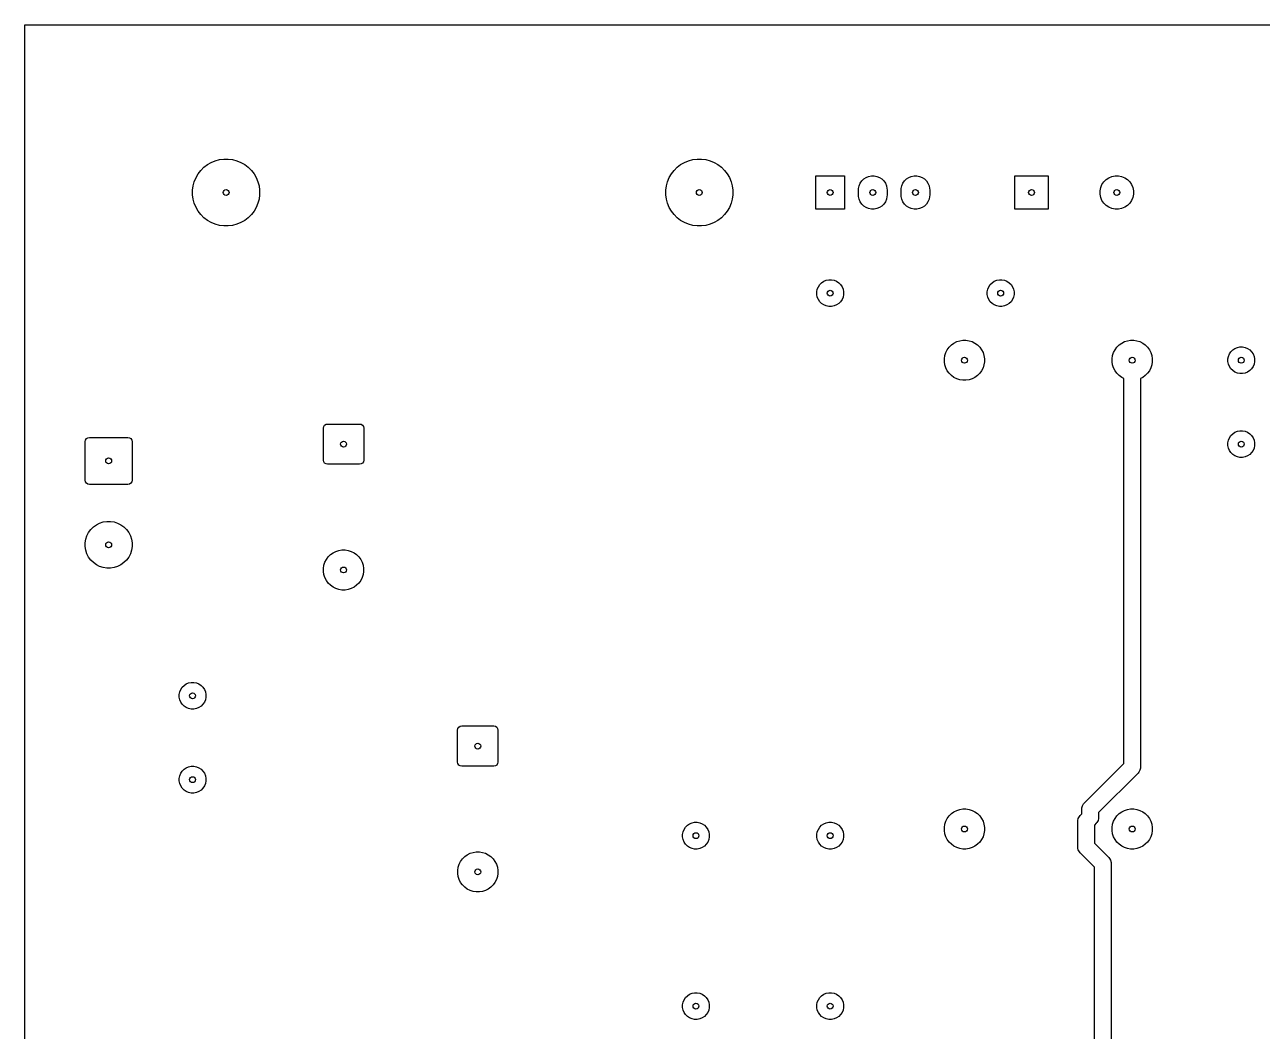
# Model space of a CAD drawing. Header units: millimetres. Extents: x 20 to 168, y -138 to -20.
# Drawn here: x 20 to 93.8, y -80 to -20 of the extents above; entities that cross this region are included whole.
import ezdxf

# ---------------------------------------------------------------- set-up
doc = ezdxf.new("R2010")
doc.units = ezdxf.units.MM
doc.layers.add('Edge.Cuts', color=40, linetype='CONTINUOUS', true_color=0xfabd2f)
doc.layers.add('F.Cu', color=52, linetype='CONTINUOUS', true_color=0xb8bb26)

msp = doc.modelspace()

# ---------------------------------------------------------------- linework, layer by layer
at = {"layer": 'Edge.Cuts', "linetype": 'CONTINUOUS'}
for p, q in [((20, -20), (168, -20)), ((20, -138), (20, -20))]:
    msp.add_line(p, q, dxfattribs=at)
at = {"layer": 'Edge.Cuts'}
for centre in [(32, -30), (60.2, -30), (68, -30), (70.54, -30), (73.08, -30), (80, -30), (85.08, -30), (68, -36), (78.16, -36), (76, -40), (86, -40), (92.5, -40), (39, -45), (92.5, -45), (25, -46), (25, -51), (39, -52.5), (30, -60), (47, -63), (30, -65), (76, -67.94), (86, -67.94), (60, -68.34), (68, -68.34), (47, -70.5), (60, -78.5), (68, -78.5)]:
    msp.add_circle(centre, 0.175, dxfattribs=at)
at = {"layer": 'F.Cu', "linetype": 'CONTINUOUS'}
for p, q in [((31.609819, -28.038429), (31.869194, -28.004282)), ((31.869194, -28.004282), (32.130806, -28.004282)), ((32.130806, -28.004282), (32.390181, -28.038429)), ((59.809819, -28.038429), (60.069194, -28.004282)), ((60.069194, -28.004282), (60.330806, -28.004282)), ((60.330806, -28.004282), (60.590181, -28.038429)), ((30.337061, -28.88886), (30.49632, -28.681308)), ((30.49632, -28.681308), (30.681308, -28.49632)), ((30.681308, -28.49632), (30.88886, -28.337061)), ((30.88886, -28.337061), (31.115423, -28.206255)), ((31.115423, -28.206255), (31.357121, -28.10614)), ((31.357121, -28.10614), (31.609819, -28.038429)), ((32.390181, -28.038429), (32.642879, -28.10614)), ((32.642879, -28.10614), (32.884577, -28.206255)), ((32.884577, -28.206255), (33.11114, -28.337061)), ((33.11114, -28.337061), (33.318692, -28.49632)), ((33.318692, -28.49632), (33.50368, -28.681308)), ((33.50368, -28.681308), (33.662939, -28.88886)), ((58.537061, -28.88886), (58.69632, -28.681308)), ((58.69632, -28.681308), (58.881308, -28.49632)), ((58.881308, -28.49632), (59.08886, -28.337061)), ((59.08886, -28.337061), (59.315423, -28.206255)), ((59.315423, -28.206255), (59.557121, -28.10614)), ((59.557121, -28.10614), (59.809819, -28.038429)), ((60.590181, -28.038429), (60.842879, -28.10614)), ((60.842879, -28.10614), (61.084577, -28.206255)), ((61.084577, -28.206255), (61.31114, -28.337061)), ((61.31114, -28.337061), (61.518692, -28.49632)), ((61.518692, -28.49632), (61.70368, -28.681308)), ((61.70368, -28.681308), (61.862939, -28.88886)), ((30.038429, -29.609819), (30.10614, -29.357121)), ((30.10614, -29.357121), (30.206255, -29.115423)), ((30.206255, -29.115423), (30.337061, -28.88886)), ((33.662939, -28.88886), (33.793745, -29.115423)), ((33.793745, -29.115423), (33.89386, -29.357121)), ((33.89386, -29.357121), (33.961571, -29.609819)), ((58.238429, -29.609819), (58.30614, -29.357121)), ((58.30614, -29.357121), (58.406255, -29.115423)), ((58.406255, -29.115423), (58.537061, -28.88886)), ((61.862939, -28.88886), (61.993745, -29.115423)), ((61.993745, -29.115423), (62.09386, -29.357121)), ((62.09386, -29.357121), (62.161571, -29.609819)), ((67.15, -31), (67.15, -29)), ((67.15, -29), (68.85, -29)), ((68.85, -29), (68.85, -31)), ((69.726601, -29.603258), (69.790367, -29.449313)), ((69.790367, -29.449313), (69.882941, -29.310766)), ((69.882941, -29.310766), (70.000766, -29.192941)), ((70.000766, -29.192941), (70.139313, -29.100367)), ((70.139313, -29.100367), (70.293258, -29.036601)), ((70.293258, -29.036601), (70.456685, -29.004093)), ((70.456685, -29.004093), (70.623315, -29.004093)), ((70.623315, -29.004093), (70.786742, -29.036601)), ((70.786742, -29.036601), (70.940687, -29.100367)), ((70.940687, -29.100367), (71.079234, -29.192941)), ((71.079234, -29.192941), (71.197059, -29.310766)), ((71.197059, -29.310766), (71.289633, -29.449313)), ((71.289633, -29.449313), (71.353399, -29.603258)), ((72.266601, -29.603258), (72.330367, -29.449313)), ((72.330367, -29.449313), (72.422941, -29.310766)), ((72.422941, -29.310766), (72.540766, -29.192941)), ((72.540766, -29.192941), (72.679313, -29.100367)), ((72.679313, -29.100367), (72.833258, -29.036601)), ((72.833258, -29.036601), (72.996685, -29.004093)), ((72.996685, -29.004093), (73.163315, -29.004093)), ((73.163315, -29.004093), (73.326742, -29.036601)), ((73.326742, -29.036601), (73.480687, -29.100367)), ((73.480687, -29.100367), (73.619234, -29.192941)), ((73.619234, -29.192941), (73.737059, -29.310766)), ((73.737059, -29.310766), (73.829633, -29.449313)), ((73.829633, -29.449313), (73.893399, -29.603258)), ((79, -31), (79, -29)), ((79, -29), (81, -29)), ((81, -29), (81, -31)), ((84.198079, -29.528603), (84.30699, -29.365607)), ((84.30699, -29.365607), (84.445607, -29.22699)), ((84.445607, -29.22699), (84.608603, -29.118079)), ((84.608603, -29.118079), (84.789715, -29.04306)), ((84.789715, -29.04306), (84.981983, -29.004815)), ((84.981983, -29.004815), (85.178017, -29.004815)), ((85.178017, -29.004815), (85.370285, -29.04306)), ((85.370285, -29.04306), (85.551397, -29.118079)), ((85.551397, -29.118079), (85.714393, -29.22699)), ((85.714393, -29.22699), (85.85301, -29.365607)), ((85.85301, -29.365607), (85.961921, -29.528603)), ((30.004282, -29.869194), (30.038429, -29.609819)), ((30.004282, -30.130806), (30.004282, -29.869194)), ((30.038429, -30.390181), (30.004282, -30.130806)), ((33.961571, -29.609819), (33.995718, -29.869194)), ((33.995718, -30.130806), (33.961571, -30.390181)), ((33.995718, -29.869194), (33.995718, -30.130806)), ((58.204282, -29.869194), (58.238429, -29.609819)), ((58.204282, -30.130806), (58.204282, -29.869194)), ((58.238429, -30.390181), (58.204282, -30.130806)), ((62.161571, -29.609819), (62.195718, -29.869194)), ((62.195718, -30.130806), (62.161571, -30.390181)), ((62.195718, -29.869194), (62.195718, -30.130806)), ((69.69, -29.85), (69.694093, -29.766685)), ((69.69, -30.15), (69.69, -29.85)), ((69.694093, -30.233315), (69.69, -30.15)), ((69.694093, -29.766685), (69.726601, -29.603258)), ((69.726601, -30.396742), (69.694093, -30.233315)), ((71.353399, -29.603258), (71.385907, -29.766685)), ((71.385907, -30.233315), (71.353399, -30.396742)), ((71.385907, -29.766685), (71.39, -29.85)), ((71.39, -30.15), (71.385907, -30.233315)), ((71.39, -29.85), (71.39, -30.15)), ((72.23, -29.85), (72.234093, -29.766685)), ((72.23, -30.15), (72.23, -29.85)), ((72.234093, -30.233315), (72.23, -30.15)), ((72.234093, -29.766685), (72.266601, -29.603258)), ((72.266601, -30.396742), (72.234093, -30.233315)), ((73.893399, -29.603258), (73.925907, -29.766685)), ((73.925907, -30.233315), (73.893399, -30.396742)), ((73.925907, -29.766685), (73.93, -29.85)), ((73.93, -30.15), (73.925907, -30.233315)), ((73.93, -29.85), (73.93, -30.15)), ((84.084815, -29.901983), (84.12306, -29.709715)), ((84.084815, -30.098017), (84.084815, -29.901983)), ((84.12306, -30.290285), (84.084815, -30.098017)), ((84.12306, -29.709715), (84.198079, -29.528603)), ((85.961921, -29.528603), (86.03694, -29.709715)), ((86.03694, -29.709715), (86.075185, -29.901983)), ((86.075185, -30.098017), (86.03694, -30.290285)), ((86.075185, -29.901983), (86.075185, -30.098017)), ((30.10614, -30.642879), (30.038429, -30.390181)), ((30.206255, -30.884577), (30.10614, -30.642879)), ((30.337061, -31.11114), (30.206255, -30.884577)), ((33.793745, -30.884577), (33.662939, -31.11114)), ((33.89386, -30.642879), (33.793745, -30.884577)), ((33.961571, -30.390181), (33.89386, -30.642879)), ((58.30614, -30.642879), (58.238429, -30.390181)), ((58.406255, -30.884577), (58.30614, -30.642879)), ((58.537061, -31.11114), (58.406255, -30.884577)), ((61.993745, -30.884577), (61.862939, -31.11114)), ((62.09386, -30.642879), (61.993745, -30.884577)), ((62.161571, -30.390181), (62.09386, -30.642879)), ((69.790367, -30.550687), (69.726601, -30.396742)), ((69.882941, -30.689234), (69.790367, -30.550687)), ((70.000766, -30.807059), (69.882941, -30.689234)), ((70.139313, -30.899633), (70.000766, -30.807059)), ((70.293258, -30.963399), (70.139313, -30.899633)), ((70.456685, -30.995907), (70.293258, -30.963399)), ((70.786742, -30.963399), (70.623315, -30.995907)), ((70.940687, -30.899633), (70.786742, -30.963399)), ((71.079234, -30.807059), (70.940687, -30.899633)), ((71.197059, -30.689234), (71.079234, -30.807059)), ((71.289633, -30.550687), (71.197059, -30.689234)), ((71.353399, -30.396742), (71.289633, -30.550687)), ((72.330367, -30.550687), (72.266601, -30.396742)), ((72.422941, -30.689234), (72.330367, -30.550687)), ((72.540766, -30.807059), (72.422941, -30.689234)), ((72.679313, -30.899633), (72.540766, -30.807059)), ((72.833258, -30.963399), (72.679313, -30.899633)), ((72.996685, -30.995907), (72.833258, -30.963399)), ((73.326742, -30.963399), (73.163315, -30.995907)), ((73.480687, -30.899633), (73.326742, -30.963399)), ((73.619234, -30.807059), (73.480687, -30.899633)), ((73.737059, -30.689234), (73.619234, -30.807059)), ((73.829633, -30.550687), (73.737059, -30.689234)), ((73.893399, -30.396742), (73.829633, -30.550687)), ((84.198079, -30.471397), (84.12306, -30.290285)), ((84.30699, -30.634393), (84.198079, -30.471397)), ((84.445607, -30.77301), (84.30699, -30.634393)), ((84.608603, -30.881921), (84.445607, -30.77301)), ((84.789715, -30.95694), (84.608603, -30.881921)), ((84.981983, -30.995185), (84.789715, -30.95694)), ((85.370285, -30.95694), (85.178017, -30.995185)), ((85.551397, -30.881921), (85.370285, -30.95694)), ((85.714393, -30.77301), (85.551397, -30.881921)), ((85.85301, -30.634393), (85.714393, -30.77301)), ((85.961921, -30.471397), (85.85301, -30.634393)), ((86.03694, -30.290285), (85.961921, -30.471397)), ((30.49632, -31.318692), (30.337061, -31.11114)), ((30.681308, -31.50368), (30.49632, -31.318692)), ((30.88886, -31.662939), (30.681308, -31.50368)), ((31.115423, -31.793745), (30.88886, -31.662939)), ((33.11114, -31.662939), (32.884577, -31.793745)), ((33.318692, -31.50368), (33.11114, -31.662939)), ((33.50368, -31.318692), (33.318692, -31.50368)), ((33.662939, -31.11114), (33.50368, -31.318692)), ((58.69632, -31.318692), (58.537061, -31.11114)), ((58.881308, -31.50368), (58.69632, -31.318692)), ((59.08886, -31.662939), (58.881308, -31.50368)), ((59.315423, -31.793745), (59.08886, -31.662939)), ((61.31114, -31.662939), (61.084577, -31.793745)), ((61.518692, -31.50368), (61.31114, -31.662939)), ((61.70368, -31.318692), (61.518692, -31.50368)), ((61.862939, -31.11114), (61.70368, -31.318692)), ((68.85, -31), (67.15, -31)), ((70.623315, -30.995907), (70.456685, -30.995907)), ((73.163315, -30.995907), (72.996685, -30.995907)), ((81, -31), (79, -31)), ((85.178017, -30.995185), (84.981983, -30.995185)), ((31.357121, -31.89386), (31.115423, -31.793745)), ((31.609819, -31.961571), (31.357121, -31.89386)), ((31.869194, -31.995718), (31.609819, -31.961571)), ((32.130806, -31.995718), (31.869194, -31.995718)), ((32.390181, -31.961571), (32.130806, -31.995718)), ((32.642879, -31.89386), (32.390181, -31.961571)), ((32.884577, -31.793745), (32.642879, -31.89386)), ((59.557121, -31.89386), (59.315423, -31.793745)), ((59.809819, -31.961571), (59.557121, -31.89386)), ((60.069194, -31.995718), (59.809819, -31.961571)), ((60.330806, -31.995718), (60.069194, -31.995718)), ((60.590181, -31.961571), (60.330806, -31.995718)), ((60.842879, -31.89386), (60.590181, -31.961571)), ((61.084577, -31.793745), (60.842879, -31.89386)), ((67.381592, -35.492485), (67.492485, -35.381592)), ((67.492485, -35.381592), (67.622883, -35.294463)), ((67.622883, -35.294463), (67.767772, -35.234448)), ((67.767772, -35.234448), (67.921586, -35.203852)), ((67.921586, -35.203852), (68.078414, -35.203852)), ((68.078414, -35.203852), (68.232228, -35.234448)), ((68.232228, -35.234448), (68.377117, -35.294463)), ((68.377117, -35.294463), (68.507515, -35.381592)), ((68.507515, -35.381592), (68.618408, -35.492485)), ((77.541592, -35.492485), (77.652485, -35.381592)), ((77.652485, -35.381592), (77.782883, -35.294463)), ((77.782883, -35.294463), (77.927772, -35.234448)), ((77.927772, -35.234448), (78.081586, -35.203852)), ((78.081586, -35.203852), (78.238414, -35.203852)), ((78.238414, -35.203852), (78.392228, -35.234448)), ((78.392228, -35.234448), (78.537117, -35.294463)), ((78.537117, -35.294463), (78.667515, -35.381592)), ((78.667515, -35.381592), (78.778408, -35.492485)), ((67.203852, -35.921586), (67.234448, -35.767772)), ((67.203852, -36.078414), (67.203852, -35.921586)), ((67.234448, -36.232228), (67.203852, -36.078414)), ((67.234448, -35.767772), (67.294463, -35.622883)), ((67.294463, -35.622883), (67.381592, -35.492485)), ((68.618408, -35.492485), (68.705537, -35.622883)), ((68.705537, -35.622883), (68.765552, -35.767772)), ((68.765552, -35.767772), (68.796148, -35.921586)), ((68.796148, -36.078414), (68.765552, -36.232228)), ((68.796148, -35.921586), (68.796148, -36.078414)), ((77.363852, -35.921586), (77.394448, -35.767772)), ((77.363852, -36.078414), (77.363852, -35.921586)), ((77.394448, -36.232228), (77.363852, -36.078414)), ((77.394448, -35.767772), (77.454463, -35.622883)), ((77.454463, -35.622883), (77.541592, -35.492485)), ((78.778408, -35.492485), (78.865537, -35.622883)), ((78.865537, -35.622883), (78.925552, -35.767772)), ((78.925552, -35.767772), (78.956148, -35.921586)), ((78.956148, -36.078414), (78.925552, -36.232228)), ((78.956148, -35.921586), (78.956148, -36.078414)), ((67.294463, -36.377117), (67.234448, -36.232228)), ((67.381592, -36.507515), (67.294463, -36.377117)), ((67.492485, -36.618408), (67.381592, -36.507515)), ((67.622883, -36.705537), (67.492485, -36.618408)), ((67.767772, -36.765552), (67.622883, -36.705537)), ((67.921586, -36.796148), (67.767772, -36.765552)), ((68.078414, -36.796148), (67.921586, -36.796148)), ((68.232228, -36.765552), (68.078414, -36.796148)), ((68.377117, -36.705537), (68.232228, -36.765552)), ((68.507515, -36.618408), (68.377117, -36.705537)), ((68.618408, -36.507515), (68.507515, -36.618408)), ((68.705537, -36.377117), (68.618408, -36.507515)), ((68.765552, -36.232228), (68.705537, -36.377117)), ((77.454463, -36.377117), (77.394448, -36.232228)), ((77.541592, -36.507515), (77.454463, -36.377117)), ((77.652485, -36.618408), (77.541592, -36.507515)), ((77.782883, -36.705537), (77.652485, -36.618408)), ((77.927772, -36.765552), (77.782883, -36.705537)), ((78.081586, -36.796148), (77.927772, -36.765552)), ((78.238414, -36.796148), (78.081586, -36.796148)), ((78.392228, -36.765552), (78.238414, -36.796148)), ((78.537117, -36.705537), (78.392228, -36.765552)), ((78.667515, -36.618408), (78.537117, -36.705537)), ((78.778408, -36.507515), (78.667515, -36.618408)), ((78.865537, -36.377117), (78.778408, -36.507515)), ((78.925552, -36.232228), (78.865537, -36.377117)), ((75.220662, -39.087513), (75.373002, -38.976832)), ((75.373002, -38.976832), (75.54078, -38.891345)), ((75.54078, -38.891345), (75.719866, -38.833156)), ((75.719866, -38.833156), (75.905849, -38.803699)), ((75.905849, -38.803699), (76.094151, -38.803699)), ((76.094151, -38.803699), (76.280134, -38.833156)), ((76.280134, -38.833156), (76.45922, -38.891345)), ((76.45922, -38.891345), (76.626998, -38.976832)), ((76.626998, -38.976832), (76.779338, -39.087513)), ((85.220662, -39.087513), (85.373002, -38.976832)), ((85.373002, -38.976832), (85.54078, -38.891345)), ((85.54078, -38.891345), (85.719866, -38.833156)), ((85.719866, -38.833156), (85.905849, -38.803699)), ((85.905849, -38.803699), (86.094151, -38.803699)), ((86.094151, -38.803699), (86.280134, -38.833156)), ((86.280134, -38.833156), (86.45922, -38.891345)), ((86.45922, -38.891345), (86.626998, -38.976832)), ((86.626998, -38.976832), (86.779338, -39.087513)), ((74.803699, -39.905849), (74.833156, -39.719866)), ((74.833156, -39.719866), (74.891345, -39.54078)), ((74.891345, -39.54078), (74.976832, -39.373002)), ((74.976832, -39.373002), (75.087513, -39.220662)), ((75.087513, -39.220662), (75.220662, -39.087513)), ((76.779338, -39.087513), (76.912487, -39.220662)), ((76.912487, -39.220662), (77.023168, -39.373002)), ((77.023168, -39.373002), (77.108655, -39.54078)), ((77.108655, -39.54078), (77.166844, -39.719866)), ((77.166844, -39.719866), (77.196301, -39.905849)), ((84.803699, -39.905849), (84.833156, -39.719866)), ((84.833156, -39.719866), (84.891345, -39.54078)), ((84.891345, -39.54078), (84.976832, -39.373002)), ((84.976832, -39.373002), (85.087513, -39.220662)), ((85.087513, -39.220662), (85.220662, -39.087513)), ((86.779338, -39.087513), (86.912487, -39.220662)), ((86.912487, -39.220662), (87.023168, -39.373002)), ((87.023168, -39.373002), (87.108655, -39.54078)), ((87.108655, -39.54078), (87.166844, -39.719866)), ((87.166844, -39.719866), (87.196301, -39.905849)), ((91.703852, -39.921586), (91.734448, -39.767772)), ((91.734448, -39.767772), (91.794463, -39.622883)), ((91.794463, -39.622883), (91.881592, -39.492485)), ((91.881592, -39.492485), (91.992485, -39.381592)), ((91.992485, -39.381592), (92.122883, -39.294463)), ((92.122883, -39.294463), (92.267772, -39.234448)), ((92.267772, -39.234448), (92.421586, -39.203852)), ((92.421586, -39.203852), (92.578414, -39.203852)), ((92.578414, -39.203852), (92.732228, -39.234448)), ((92.732228, -39.234448), (92.877117, -39.294463)), ((92.877117, -39.294463), (93.007515, -39.381592)), ((93.007515, -39.381592), (93.118408, -39.492485)), ((93.118408, -39.492485), (93.205537, -39.622883)), ((93.205537, -39.622883), (93.265552, -39.767772)), ((93.265552, -39.767772), (93.296148, -39.921586)), ((74.803699, -40.094151), (74.803699, -39.905849)), ((74.833156, -40.280134), (74.803699, -40.094151)), ((74.891345, -40.45922), (74.833156, -40.280134)), ((74.976832, -40.626998), (74.891345, -40.45922)), ((77.108655, -40.45922), (77.023168, -40.626998)), ((77.166844, -40.280134), (77.108655, -40.45922)), ((77.196301, -40.094151), (77.166844, -40.280134)), ((77.196301, -39.905849), (77.196301, -40.094151)), ((84.803699, -40.094151), (84.803699, -39.905849)), ((84.833156, -40.280134), (84.803699, -40.094151)), ((84.891345, -40.45922), (84.833156, -40.280134)), ((84.976832, -40.626998), (84.891345, -40.45922)), ((87.108655, -40.45922), (87.023168, -40.626998)), ((87.166844, -40.280134), (87.108655, -40.45922)), ((87.196301, -40.094151), (87.166844, -40.280134)), ((87.196301, -39.905849), (87.196301, -40.094151)), ((91.703852, -40.078414), (91.703852, -39.921586)), ((91.734448, -40.232228), (91.703852, -40.078414)), ((91.794463, -40.377117), (91.734448, -40.232228)), ((91.881592, -40.507515), (91.794463, -40.377117)), ((91.992485, -40.618408), (91.881592, -40.507515)), ((93.118408, -40.507515), (93.007515, -40.618408)), ((93.205537, -40.377117), (93.118408, -40.507515)), ((93.265552, -40.232228), (93.205537, -40.377117)), ((93.296148, -40.078414), (93.265552, -40.232228)), ((93.296148, -39.921586), (93.296148, -40.078414)), ((75.087513, -40.779338), (74.976832, -40.626998)), ((75.220662, -40.912487), (75.087513, -40.779338)), ((75.373002, -41.023168), (75.220662, -40.912487)), ((75.54078, -41.108655), (75.373002, -41.023168)), ((75.719866, -41.166844), (75.54078, -41.108655)), ((75.905849, -41.196301), (75.719866, -41.166844)), ((76.094151, -41.196301), (75.905849, -41.196301)), ((76.280134, -41.166844), (76.094151, -41.196301)), ((76.45922, -41.108655), (76.280134, -41.166844)), ((76.626998, -41.023168), (76.45922, -41.108655)), ((76.779338, -40.912487), (76.626998, -41.023168)), ((76.912487, -40.779338), (76.779338, -40.912487)), ((77.023168, -40.626998), (76.912487, -40.779338)), ((85.087513, -40.779338), (84.976832, -40.626998)), ((85.220662, -40.912487), (85.087513, -40.779338)), ((85.373002, -41.023168), (85.220662, -40.912487)), ((85.5, -41.087876), (85.373002, -41.023168)), ((85.5, -64.042894), (85.5, -41.087876)), ((86.626998, -41.023168), (86.5, -41.087876)), ((86.5, -41.087876), (86.5, -64.25)), ((86.779338, -40.912487), (86.626998, -41.023168)), ((86.912487, -40.779338), (86.779338, -40.912487)), ((87.023168, -40.626998), (86.912487, -40.779338)), ((92.122883, -40.705537), (91.992485, -40.618408)), ((92.267772, -40.765552), (92.122883, -40.705537)), ((92.421586, -40.796148), (92.267772, -40.765552)), ((92.578414, -40.796148), (92.421586, -40.796148)), ((92.732228, -40.765552), (92.578414, -40.796148)), ((92.877117, -40.705537), (92.732228, -40.765552)), ((93.007515, -40.618408), (92.877117, -40.705537)), ((37.8, -44.050001), (37.81903, -43.95433)), ((37.800001, -45.949998), (37.8, -44.050001)), ((37.81903, -43.95433), (37.873224, -43.873224)), ((37.873224, -43.873224), (37.95433, -43.81903)), ((37.95433, -43.81903), (38.050002, -43.800001)), ((38.050002, -43.800001), (39.949999, -43.8)), ((39.949999, -43.8), (40.04567, -43.81903)), ((40.04567, -43.81903), (40.126776, -43.873224)), ((40.126776, -43.873224), (40.18097, -43.95433)), ((40.18097, -43.95433), (40.199999, -44.050002)), ((40.199999, -44.050002), (40.2, -45.949999)), ((92.122883, -44.294463), (92.267772, -44.234448)), ((92.267772, -44.234448), (92.421586, -44.203852)), ((92.421586, -44.203852), (92.578414, -44.203852)), ((92.578414, -44.203852), (92.732228, -44.234448)), ((92.732228, -44.234448), (92.877117, -44.294463)), ((23.6, -44.850001), (23.61903, -44.75433)), ((23.600001, -47.149998), (23.6, -44.850001)), ((23.61903, -44.75433), (23.673224, -44.673224)), ((23.673224, -44.673224), (23.75433, -44.61903)), ((23.75433, -44.61903), (23.850002, -44.600001)), ((23.850002, -44.600001), (26.149999, -44.6)), ((26.149999, -44.6), (26.24567, -44.61903)), ((26.24567, -44.61903), (26.326776, -44.673224)), ((26.326776, -44.673224), (26.38097, -44.75433)), ((26.38097, -44.75433), (26.399999, -44.850002)), ((26.399999, -44.850002), (26.4, -47.149999)), ((91.703852, -44.921586), (91.734448, -44.767772)), ((91.703852, -45.078414), (91.703852, -44.921586)), ((91.734448, -44.767772), (91.794463, -44.622883)), ((91.794463, -44.622883), (91.881592, -44.492485)), ((91.881592, -44.492485), (91.992485, -44.381592)), ((91.992485, -44.381592), (92.122883, -44.294463)), ((92.877117, -44.294463), (93.007515, -44.381592)), ((93.007515, -44.381592), (93.118408, -44.492485)), ((93.118408, -44.492485), (93.205537, -44.622883)), ((93.205537, -44.622883), (93.265552, -44.767772)), ((93.265552, -44.767772), (93.296148, -44.921586)), ((93.296148, -44.921586), (93.296148, -45.078414)), ((91.734448, -45.232228), (91.703852, -45.078414)), ((91.794463, -45.377117), (91.734448, -45.232228)), ((91.881592, -45.507515), (91.794463, -45.377117)), ((91.992485, -45.618408), (91.881592, -45.507515)), ((92.122883, -45.705537), (91.992485, -45.618408)), ((92.267772, -45.765552), (92.122883, -45.705537)), ((92.877117, -45.705537), (92.732228, -45.765552)), ((93.007515, -45.618408), (92.877117, -45.705537)), ((93.118408, -45.507515), (93.007515, -45.618408)), ((93.205537, -45.377117), (93.118408, -45.507515)), ((93.265552, -45.232228), (93.205537, -45.377117)), ((93.296148, -45.078414), (93.265552, -45.232228)), ((37.81903, -46.04567), (37.800001, -45.949998)), ((37.873224, -46.126776), (37.81903, -46.04567)), ((37.95433, -46.18097), (37.873224, -46.126776)), ((38.050001, -46.2), (37.95433, -46.18097)), ((39.949998, -46.199999), (38.050001, -46.2)), ((40.04567, -46.18097), (39.949998, -46.199999)), ((40.126776, -46.126776), (40.04567, -46.18097)), ((40.18097, -46.04567), (40.126776, -46.126776)), ((40.2, -45.949999), (40.18097, -46.04567)), ((92.421586, -45.796148), (92.267772, -45.765552)), ((92.578414, -45.796148), (92.421586, -45.796148)), ((92.732228, -45.765552), (92.578414, -45.796148)), ((23.61903, -47.24567), (23.600001, -47.149998)), ((26.4, -47.149999), (26.38097, -47.24567)), ((23.673224, -47.326776), (23.61903, -47.24567)), ((23.75433, -47.38097), (23.673224, -47.326776)), ((23.850001, -47.4), (23.75433, -47.38097)), ((26.149998, -47.399999), (23.850001, -47.4)), ((26.24567, -47.38097), (26.149998, -47.399999)), ((26.326776, -47.326776), (26.24567, -47.38097)), ((26.38097, -47.24567), (26.326776, -47.326776)), ((23.806304, -50.268502), (23.935432, -50.090773)), ((23.935432, -50.090773), (24.090773, -49.935432)), ((24.090773, -49.935432), (24.268502, -49.806304)), ((24.268502, -49.806304), (24.464243, -49.706569)), ((24.464243, -49.706569), (24.673176, -49.638682)), ((24.673176, -49.638682), (24.890157, -49.604316)), ((24.890157, -49.604316), (25.109843, -49.604316)), ((25.109843, -49.604316), (25.326824, -49.638682)), ((25.326824, -49.638682), (25.535757, -49.706569)), ((25.535757, -49.706569), (25.731498, -49.806304)), ((25.731498, -49.806304), (25.909227, -49.935432)), ((25.909227, -49.935432), (26.064568, -50.090773)), ((26.064568, -50.090773), (26.193696, -50.268502)), ((23.604316, -50.890157), (23.638682, -50.673176)), ((23.638682, -50.673176), (23.706569, -50.464243)), ((23.706569, -50.464243), (23.806304, -50.268502)), ((26.193696, -50.268502), (26.293431, -50.464243)), ((26.293431, -50.464243), (26.361318, -50.673176)), ((26.361318, -50.673176), (26.395684, -50.890157)), ((23.604316, -51.109843), (23.604316, -50.890157)), ((23.638682, -51.326824), (23.604316, -51.109843)), ((23.706569, -51.535757), (23.638682, -51.326824)), ((23.806304, -51.731498), (23.706569, -51.535757)), ((26.293431, -51.535757), (26.193696, -51.731498)), ((26.361318, -51.326824), (26.293431, -51.535757)), ((26.395684, -51.109843), (26.361318, -51.326824)), ((26.395684, -50.890157), (26.395684, -51.109843)), ((38.087513, -51.720662), (38.220662, -51.587513)), ((38.220662, -51.587513), (38.373002, -51.476832)), ((38.373002, -51.476832), (38.54078, -51.391345)), ((38.54078, -51.391345), (38.719866, -51.333156)), ((38.719866, -51.333156), (38.905849, -51.303699)), ((38.905849, -51.303699), (39.094151, -51.303699)), ((39.094151, -51.303699), (39.280134, -51.333156)), ((39.280134, -51.333156), (39.45922, -51.391345)), ((39.45922, -51.391345), (39.626998, -51.476832)), ((39.626998, -51.476832), (39.779338, -51.587513)), ((39.779338, -51.587513), (39.912487, -51.720662)), ((23.935432, -51.909227), (23.806304, -51.731498)), ((24.090773, -52.064568), (23.935432, -51.909227)), ((24.268502, -52.193696), (24.090773, -52.064568)), ((24.464243, -52.293431), (24.268502, -52.193696)), ((24.673176, -52.361318), (24.464243, -52.293431)), ((24.890157, -52.395684), (24.673176, -52.361318)), ((25.326824, -52.361318), (25.109843, -52.395684)), ((25.535757, -52.293431), (25.326824, -52.361318)), ((25.731498, -52.193696), (25.535757, -52.293431)), ((25.909227, -52.064568), (25.731498, -52.193696)), ((26.064568, -51.909227), (25.909227, -52.064568)), ((26.193696, -51.731498), (26.064568, -51.909227)), ((37.803699, -52.405849), (37.833156, -52.219866)), ((37.833156, -52.219866), (37.891345, -52.04078)), ((37.891345, -52.04078), (37.976832, -51.873002)), ((37.976832, -51.873002), (38.087513, -51.720662)), ((39.912487, -51.720662), (40.023168, -51.873002)), ((40.023168, -51.873002), (40.108655, -52.04078)), ((40.108655, -52.04078), (40.166844, -52.219866)), ((40.166844, -52.219866), (40.196301, -52.405849)), ((25.109843, -52.395684), (24.890157, -52.395684)), ((37.803699, -52.594151), (37.803699, -52.405849)), ((37.833156, -52.780134), (37.803699, -52.594151)), ((37.891345, -52.95922), (37.833156, -52.780134)), ((37.976832, -53.126998), (37.891345, -52.95922)), ((40.108655, -52.95922), (40.023168, -53.126998)), ((40.166844, -52.780134), (40.108655, -52.95922)), ((40.196301, -52.594151), (40.166844, -52.780134)), ((40.196301, -52.405849), (40.196301, -52.594151)), ((38.087513, -53.279338), (37.976832, -53.126998)), ((38.220662, -53.412487), (38.087513, -53.279338)), ((38.373002, -53.523168), (38.220662, -53.412487)), ((38.54078, -53.608655), (38.373002, -53.523168)), ((38.719866, -53.666844), (38.54078, -53.608655)), ((38.905849, -53.696301), (38.719866, -53.666844)), ((39.094151, -53.696301), (38.905849, -53.696301)), ((39.280134, -53.666844), (39.094151, -53.696301)), ((39.45922, -53.608655), (39.280134, -53.666844)), ((39.626998, -53.523168), (39.45922, -53.608655)), ((39.779338, -53.412487), (39.626998, -53.523168)), ((39.912487, -53.279338), (39.779338, -53.412487)), ((40.023168, -53.126998), (39.912487, -53.279338)), ((29.234448, -59.767772), (29.294463, -59.622883)), ((29.294463, -59.622883), (29.381592, -59.492485)), ((29.381592, -59.492485), (29.492485, -59.381592)), ((29.492485, -59.381592), (29.622883, -59.294463)), ((29.622883, -59.294463), (29.767772, -59.234448)), ((29.767772, -59.234448), (29.921586, -59.203852)), ((29.921586, -59.203852), (30.078414, -59.203852)), ((30.078414, -59.203852), (30.232228, -59.234448)), ((30.232228, -59.234448), (30.377117, -59.294463)), ((30.377117, -59.294463), (30.507515, -59.381592)), ((30.507515, -59.381592), (30.618408, -59.492485)), ((30.618408, -59.492485), (30.705537, -59.622883)), ((30.705537, -59.622883), (30.765552, -59.767772)), ((29.203852, -59.921586), (29.234448, -59.767772)), ((29.203852, -60.078414), (29.203852, -59.921586)), ((29.234448, -60.232228), (29.203852, -60.078414)), ((29.294463, -60.377117), (29.234448, -60.232228)), ((29.381592, -60.507515), (29.294463, -60.377117)), ((30.705537, -60.377117), (30.618408, -60.507515)), ((30.765552, -60.232228), (30.705537, -60.377117)), ((30.765552, -59.767772), (30.796148, -59.921586)), ((30.796148, -60.078414), (30.765552, -60.232228)), ((30.796148, -59.921586), (30.796148, -60.078414)), ((29.492485, -60.618408), (29.381592, -60.507515)), ((29.622883, -60.705537), (29.492485, -60.618408)), ((29.767772, -60.765552), (29.622883, -60.705537)), ((29.921586, -60.796148), (29.767772, -60.765552)), ((30.078414, -60.796148), (29.921586, -60.796148)), ((30.232228, -60.765552), (30.078414, -60.796148)), ((30.377117, -60.705537), (30.232228, -60.765552)), ((30.507515, -60.618408), (30.377117, -60.705537)), ((30.618408, -60.507515), (30.507515, -60.618408)), ((45.81903, -61.95433), (45.873224, -61.873224)), ((45.873224, -61.873224), (45.95433, -61.81903)), ((45.95433, -61.81903), (46.050002, -61.800001)), ((46.050002, -61.800001), (47.949999, -61.8)), ((47.949999, -61.8), (48.04567, -61.81903)), ((48.04567, -61.81903), (48.126776, -61.873224)), ((48.126776, -61.873224), (48.18097, -61.95433)), ((45.8, -62.050001), (45.81903, -61.95433)), ((45.800001, -63.949998), (45.8, -62.050001)), ((48.18097, -61.95433), (48.199999, -62.050002)), ((48.199999, -62.050002), (48.2, -63.949999)), ((45.81903, -64.04567), (45.800001, -63.949998)), ((45.873224, -64.126776), (45.81903, -64.04567)), ((45.95433, -64.18097), (45.873224, -64.126776)), ((48.126776, -64.126776), (48.04567, -64.18097)), ((48.18097, -64.04567), (48.126776, -64.126776)), ((48.2, -63.949999), (48.18097, -64.04567)), ((83.146447, -66.396447), (85.5, -64.042894)), ((29.203852, -64.921586), (29.234448, -64.767772)), ((29.234448, -64.767772), (29.294463, -64.622883)), ((29.294463, -64.622883), (29.381592, -64.492485)), ((29.381592, -64.492485), (29.492485, -64.381592)), ((29.492485, -64.381592), (29.622883, -64.294463)), ((29.622883, -64.294463), (29.767772, -64.234448)), ((29.767772, -64.234448), (29.921586, -64.203852)), ((29.921586, -64.203852), (30.078414, -64.203852)), ((30.078414, -64.203852), (30.232228, -64.234448)), ((30.232228, -64.234448), (30.377117, -64.294463)), ((30.377117, -64.294463), (30.507515, -64.381592)), ((30.507515, -64.381592), (30.618408, -64.492485)), ((30.618408, -64.492485), (30.705537, -64.622883)), ((30.705537, -64.622883), (30.765552, -64.767772)), ((30.765552, -64.767772), (30.796148, -64.921586)), ((46.050001, -64.2), (45.95433, -64.18097)), ((47.949998, -64.199999), (46.050001, -64.2)), ((48.04567, -64.18097), (47.949998, -64.199999)), ((86.353553, -64.603553), (84, -66.957106)), ((86.396661, -64.554396), (86.353553, -64.603553)), ((86.396677, -64.554381), (86.396661, -64.554396)), ((86.46194, -64.441342), (86.396677, -64.554381)), ((86.47795, -64.381592), (86.46194, -64.441342)), ((86.495723, -64.315263), (86.47795, -64.381592)), ((86.5, -64.25), (86.495723, -64.315247)), ((86.495723, -64.315247), (86.495723, -64.315263)), ((29.203852, -65.078414), (29.203852, -64.921586)), ((29.234448, -65.232228), (29.203852, -65.078414)), ((29.294463, -65.377117), (29.234448, -65.232228)), ((29.381592, -65.507515), (29.294463, -65.377117)), ((29.492485, -65.618408), (29.381592, -65.507515)), ((29.622883, -65.705537), (29.492485, -65.618408)), ((30.507515, -65.618408), (30.377117, -65.705537)), ((30.618408, -65.507515), (30.507515, -65.618408)), ((30.705537, -65.377117), (30.618408, -65.507515)), ((30.765552, -65.232228), (30.705537, -65.377117)), ((30.796148, -65.078414), (30.765552, -65.232228)), ((30.796148, -64.921586), (30.796148, -65.078414)), ((29.767772, -65.765552), (29.622883, -65.705537)), ((29.921586, -65.796148), (29.767772, -65.765552)), ((30.078414, -65.796148), (29.921586, -65.796148)), ((30.232228, -65.765552), (30.078414, -65.796148)), ((30.377117, -65.705537), (30.232228, -65.765552)), ((75.087513, -67.160662), (75.220662, -67.027513)), ((75.220662, -67.027513), (75.373002, -66.916832)), ((75.373002, -66.916832), (75.54078, -66.831345)), ((75.54078, -66.831345), (75.719866, -66.773156)), ((75.719866, -66.773156), (75.905849, -66.743699)), ((75.905849, -66.743699), (76.094151, -66.743699)), ((76.094151, -66.743699), (76.280134, -66.773156)), ((76.280134, -66.773156), (76.45922, -66.831345)), ((76.45922, -66.831345), (76.626998, -66.916832)), ((76.626998, -66.916832), (76.779338, -67.027513)), ((76.779338, -67.027513), (76.912487, -67.160662)), ((82.896447, -67.146447), (83, -67.042893)), ((83, -66.75), (83.004277, -66.684752)), ((83, -67.042893), (83, -66.75)), ((83.004277, -66.684737), (83.03806, -66.558658)), ((83.004277, -66.684752), (83.004277, -66.684737)), ((83.03806, -66.558658), (83.103323, -66.445619)), ((83.103323, -66.445619), (83.103338, -66.445603)), ((83.103338, -66.445603), (83.146447, -66.396447)), ((84, -66.957106), (84, -67.25)), ((85.087513, -67.160662), (85.220662, -67.027513)), ((85.220662, -67.027513), (85.373002, -66.916832)), ((85.373002, -66.916832), (85.54078, -66.831345)), ((85.54078, -66.831345), (85.719866, -66.773156)), ((85.719866, -66.773156), (85.905849, -66.743699)), ((85.905849, -66.743699), (86.094151, -66.743699)), ((86.094151, -66.743699), (86.280134, -66.773156)), ((86.280134, -66.773156), (86.45922, -66.831345)), ((86.45922, -66.831345), (86.626998, -66.916832)), ((86.626998, -66.916832), (86.779338, -67.027513)), ((86.779338, -67.027513), (86.912487, -67.160662)), ((59.294463, -67.962883), (59.381592, -67.832485)), ((59.381592, -67.832485), (59.492485, -67.721592)), ((59.492485, -67.721592), (59.622883, -67.634463)), ((59.622883, -67.634463), (59.767772, -67.574448)), ((59.767772, -67.574448), (59.921586, -67.543852)), ((59.921586, -67.543852), (60.078414, -67.543852)), ((60.078414, -67.543852), (60.232228, -67.574448)), ((60.232228, -67.574448), (60.377117, -67.634463)), ((60.377117, -67.634463), (60.507515, -67.721592)), ((60.507515, -67.721592), (60.618408, -67.832485)), ((60.618408, -67.832485), (60.705537, -67.962883)), ((67.294463, -67.962883), (67.381592, -67.832485)), ((67.381592, -67.832485), (67.492485, -67.721592)), ((67.492485, -67.721592), (67.622883, -67.634463)), ((67.622883, -67.634463), (67.767772, -67.574448)), ((67.767772, -67.574448), (67.921586, -67.543852)), ((67.921586, -67.543852), (68.078414, -67.543852)), ((68.078414, -67.543852), (68.232228, -67.574448)), ((68.232228, -67.574448), (68.377117, -67.634463)), ((68.377117, -67.634463), (68.507515, -67.721592)), ((68.507515, -67.721592), (68.618408, -67.832485)), ((68.618408, -67.832485), (68.705537, -67.962883)), ((74.803699, -67.845849), (74.833156, -67.659866)), ((74.803699, -68.034151), (74.803699, -67.845849)), ((74.833156, -67.659866), (74.891345, -67.48078)), ((74.891345, -67.48078), (74.976832, -67.313002)), ((74.976832, -67.313002), (75.087513, -67.160662)), ((76.912487, -67.160662), (77.023168, -67.313002)), ((77.023168, -67.313002), (77.108655, -67.48078)), ((77.108655, -67.48078), (77.166844, -67.659866)), ((77.166844, -67.659866), (77.196301, -67.845849)), ((77.196301, -67.845849), (77.196301, -68.034151)), ((82.75, -67.5), (82.754277, -67.434752)), ((82.75, -69), (82.75, -67.5)), ((82.754277, -67.434737), (82.78806, -67.308658)), ((82.754277, -67.434752), (82.754277, -67.434737)), ((82.78806, -67.308658), (82.853323, -67.195619)), ((82.853323, -67.195619), (82.853338, -67.195603)), ((82.853338, -67.195603), (82.896447, -67.146447)), ((83.853553, -67.603554), (83.75, -67.707106)), ((83.75, -67.707106), (83.75, -68.792893)), ((83.896668, -67.554389), (83.853553, -67.603554)), ((83.896677, -67.554381), (83.896668, -67.554389)), ((83.96194, -67.441342), (83.896677, -67.554381)), ((83.96371, -67.434737), (83.96194, -67.441342)), ((83.995723, -67.315263), (83.96371, -67.434737)), ((84, -67.25), (83.995723, -67.315247)), ((83.995723, -67.315247), (83.995723, -67.315263)), ((84.803699, -67.845849), (84.833156, -67.659866)), ((84.803699, -68.034151), (84.803699, -67.845849)), ((84.833156, -67.659866), (84.891345, -67.48078)), ((84.891345, -67.48078), (84.976832, -67.313002)), ((84.976832, -67.313002), (85.087513, -67.160662)), ((86.912487, -67.160662), (87.023168, -67.313002)), ((87.023168, -67.313002), (87.108655, -67.48078)), ((87.108655, -67.48078), (87.166844, -67.659866)), ((87.166844, -67.659866), (87.196301, -67.845849)), ((87.196301, -67.845849), (87.196301, -68.034151)), ((59.203852, -68.261586), (59.234448, -68.107772)), ((59.203852, -68.418414), (59.203852, -68.261586)), ((59.234448, -68.572228), (59.203852, -68.418414)), ((59.234448, -68.107772), (59.294463, -67.962883)), ((59.294463, -68.717117), (59.234448, -68.572228)), ((60.705537, -67.962883), (60.765552, -68.107772)), ((60.765552, -68.572228), (60.705537, -68.717117)), ((60.765552, -68.107772), (60.796148, -68.261586)), ((60.796148, -68.418414), (60.765552, -68.572228)), ((60.796148, -68.261586), (60.796148, -68.418414)), ((67.203852, -68.261586), (67.234448, -68.107772)), ((67.203852, -68.418414), (67.203852, -68.261586)), ((67.234448, -68.572228), (67.203852, -68.418414)), ((67.234448, -68.107772), (67.294463, -67.962883)), ((67.294463, -68.717117), (67.234448, -68.572228)), ((68.705537, -67.962883), (68.765552, -68.107772)), ((68.765552, -68.572228), (68.705537, -68.717117)), ((68.765552, -68.107772), (68.796148, -68.261586)), ((68.796148, -68.418414), (68.765552, -68.572228)), ((68.796148, -68.261586), (68.796148, -68.418414)), ((74.833156, -68.220134), (74.803699, -68.034151)), ((74.891345, -68.39922), (74.833156, -68.220134)), ((74.976832, -68.566998), (74.891345, -68.39922)), ((75.087513, -68.719338), (74.976832, -68.566998)), ((77.023168, -68.566998), (76.912487, -68.719338)), ((77.108655, -68.39922), (77.023168, -68.566998)), ((77.166844, -68.220134), (77.108655, -68.39922)), ((77.196301, -68.034151), (77.166844, -68.220134)), ((84.833156, -68.220134), (84.803699, -68.034151)), ((84.891345, -68.39922), (84.833156, -68.220134)), ((84.976832, -68.566998), (84.891345, -68.39922)), ((85.087513, -68.719338), (84.976832, -68.566998)), ((87.023168, -68.566998), (86.912487, -68.719338)), ((87.108655, -68.39922), (87.023168, -68.566998)), ((87.166844, -68.220134), (87.108655, -68.39922)), ((87.196301, -68.034151), (87.166844, -68.220134)), ((46.719866, -69.333156), (46.905849, -69.303699)), ((46.905849, -69.303699), (47.094151, -69.303699)), ((47.094151, -69.303699), (47.280134, -69.333156)), ((59.381592, -68.847515), (59.294463, -68.717117)), ((59.492485, -68.958408), (59.381592, -68.847515)), ((59.622883, -69.045537), (59.492485, -68.958408)), ((59.767772, -69.105552), (59.622883, -69.045537)), ((59.921586, -69.136148), (59.767772, -69.105552)), ((60.078414, -69.136148), (59.921586, -69.136148)), ((60.232228, -69.105552), (60.078414, -69.136148)), ((60.377117, -69.045537), (60.232228, -69.105552)), ((60.507515, -68.958408), (60.377117, -69.045537)), ((60.618408, -68.847515), (60.507515, -68.958408)), ((60.705537, -68.717117), (60.618408, -68.847515)), ((67.381592, -68.847515), (67.294463, -68.717117)), ((67.492485, -68.958408), (67.381592, -68.847515)), ((67.622883, -69.045537), (67.492485, -68.958408)), ((67.767772, -69.105552), (67.622883, -69.045537)), ((67.921586, -69.136148), (67.767772, -69.105552)), ((68.078414, -69.136148), (67.921586, -69.136148)), ((68.232228, -69.105552), (68.078414, -69.136148)), ((68.377117, -69.045537), (68.232228, -69.105552)), ((68.507515, -68.958408), (68.377117, -69.045537)), ((68.618408, -68.847515), (68.507515, -68.958408)), ((68.705537, -68.717117), (68.618408, -68.847515)), ((75.220662, -68.852487), (75.087513, -68.719338)), ((75.373002, -68.963168), (75.220662, -68.852487)), ((75.54078, -69.048655), (75.373002, -68.963168)), ((75.719866, -69.106844), (75.54078, -69.048655)), ((75.905849, -69.136301), (75.719866, -69.106844)), ((76.094151, -69.136301), (75.905849, -69.136301)), ((76.280134, -69.106844), (76.094151, -69.136301)), ((76.45922, -69.048655), (76.280134, -69.106844)), ((76.626998, -68.963168), (76.45922, -69.048655)), ((76.779338, -68.852487), (76.626998, -68.963168)), ((76.912487, -68.719338), (76.779338, -68.852487)), ((82.754277, -69.065247), (82.75, -69)), ((82.754277, -69.065263), (82.754277, -69.065247)), ((82.765419, -69.106844), (82.754277, -69.065263)), ((82.78806, -69.191342), (82.765419, -69.106844)), ((82.853323, -69.304381), (82.78806, -69.191342)), ((82.853338, -69.304396), (82.853323, -69.304381)), ((82.896447, -69.353553), (82.853338, -69.304396)), ((83.75, -68.792893), (84.603554, -69.646447)), ((85.220662, -68.852487), (85.087513, -68.719338)), ((85.373002, -68.963168), (85.220662, -68.852487)), ((85.54078, -69.048655), (85.373002, -68.963168)), ((85.719866, -69.106844), (85.54078, -69.048655)), ((85.905849, -69.136301), (85.719866, -69.106844)), ((86.094151, -69.136301), (85.905849, -69.136301)), ((86.280134, -69.106844), (86.094151, -69.136301)), ((86.45922, -69.048655), (86.280134, -69.106844)), ((86.626998, -68.963168), (86.45922, -69.048655)), ((86.779338, -68.852487), (86.626998, -68.963168)), ((86.912487, -68.719338), (86.779338, -68.852487)), ((45.833156, -70.219866), (45.891345, -70.04078)), ((45.891345, -70.04078), (45.976832, -69.873002)), ((45.976832, -69.873002), (46.087513, -69.720662)), ((46.087513, -69.720662), (46.220662, -69.587513)), ((46.220662, -69.587513), (46.373002, -69.476832)), ((46.373002, -69.476832), (46.54078, -69.391345)), ((46.54078, -69.391345), (46.719866, -69.333156)), ((47.280134, -69.333156), (47.45922, -69.391345)), ((47.45922, -69.391345), (47.626998, -69.476832)), ((47.626998, -69.476832), (47.779338, -69.587513)), ((47.779338, -69.587513), (47.912487, -69.720662)), ((47.912487, -69.720662), (48.023168, -69.873002)), ((48.023168, -69.873002), (48.108655, -70.04078)), ((48.108655, -70.04078), (48.166844, -70.219866)), ((83.75, -70.207106), (82.896447, -69.353553)), ((84.603554, -69.646447), (84.646669, -69.695611)), ((84.646669, -69.695611), (84.646677, -69.695619)), ((84.646677, -69.695619), (84.71194, -69.808658)), ((84.71194, -69.808658), (84.71194, -69.808659)), ((84.71194, -69.808659), (84.745723, -69.934737)), ((84.745723, -69.934737), (84.745723, -69.934752)), ((84.745723, -69.934752), (84.75, -70)), ((84.75, -70), (84.75, -88.542893)), ((45.803699, -70.405849), (45.833156, -70.219866)), ((45.803699, -70.594151), (45.803699, -70.405849)), ((45.833156, -70.780134), (45.803699, -70.594151)), ((45.891345, -70.95922), (45.833156, -70.780134)), ((48.166844, -70.780134), (48.108655, -70.95922)), ((48.166844, -70.219866), (48.196301, -70.405849)), ((48.196301, -70.594151), (48.166844, -70.780134)), ((48.196301, -70.405849), (48.196301, -70.594151)), ((83.75, -88.75), (83.75, -70.207106)), ((45.976832, -71.126998), (45.891345, -70.95922)), ((46.087513, -71.279338), (45.976832, -71.126998)), ((46.220662, -71.412487), (46.087513, -71.279338)), ((46.373002, -71.523168), (46.220662, -71.412487)), ((46.54078, -71.608655), (46.373002, -71.523168)), ((47.626998, -71.523168), (47.45922, -71.608655)), ((47.779338, -71.412487), (47.626998, -71.523168)), ((47.912487, -71.279338), (47.779338, -71.412487)), ((48.023168, -71.126998), (47.912487, -71.279338)), ((48.108655, -70.95922), (48.023168, -71.126998)), ((46.719866, -71.666844), (46.54078, -71.608655)), ((46.905849, -71.696301), (46.719866, -71.666844)), ((47.094151, -71.696301), (46.905849, -71.696301)), ((47.280134, -71.666844), (47.094151, -71.696301)), ((47.45922, -71.608655), (47.280134, -71.666844)), ((59.234448, -78.267772), (59.294463, -78.122883)), ((59.294463, -78.122883), (59.381592, -77.992485)), ((59.381592, -77.992485), (59.492485, -77.881592)), ((59.492485, -77.881592), (59.622883, -77.794463)), ((59.622883, -77.794463), (59.767772, -77.734448)), ((59.767772, -77.734448), (59.921586, -77.703852)), ((59.921586, -77.703852), (60.078414, -77.703852)), ((60.078414, -77.703852), (60.232228, -77.734448)), ((60.232228, -77.734448), (60.377117, -77.794463)), ((60.377117, -77.794463), (60.507515, -77.881592)), ((60.507515, -77.881592), (60.618408, -77.992485)), ((60.618408, -77.992485), (60.705537, -78.122883)), ((60.705537, -78.122883), (60.765552, -78.267772)), ((67.234448, -78.267772), (67.294463, -78.122883)), ((67.294463, -78.122883), (67.381592, -77.992485)), ((67.381592, -77.992485), (67.492485, -77.881592)), ((67.492485, -77.881592), (67.622883, -77.794463)), ((67.622883, -77.794463), (67.767772, -77.734448)), ((67.767772, -77.734448), (67.921586, -77.703852)), ((67.921586, -77.703852), (68.078414, -77.703852)), ((68.078414, -77.703852), (68.232228, -77.734448)), ((68.232228, -77.734448), (68.377117, -77.794463)), ((68.377117, -77.794463), (68.507515, -77.881592)), ((68.507515, -77.881592), (68.618408, -77.992485)), ((68.618408, -77.992485), (68.705537, -78.122883)), ((68.705537, -78.122883), (68.765552, -78.267772)), ((59.203852, -78.421586), (59.234448, -78.267772)), ((59.203852, -78.578414), (59.203852, -78.421586)), ((59.234448, -78.732228), (59.203852, -78.578414)), ((59.294463, -78.877117), (59.234448, -78.732228)), ((59.381592, -79.007515), (59.294463, -78.877117)), ((60.705537, -78.877117), (60.618408, -79.007515)), ((60.765552, -78.732228), (60.705537, -78.877117)), ((60.765552, -78.267772), (60.796148, -78.421586)), ((60.796148, -78.578414), (60.765552, -78.732228)), ((60.796148, -78.421586), (60.796148, -78.578414)), ((67.203852, -78.421586), (67.234448, -78.267772)), ((67.203852, -78.578414), (67.203852, -78.421586)), ((67.234448, -78.732228), (67.203852, -78.578414)), ((67.294463, -78.877117), (67.234448, -78.732228)), ((67.381592, -79.007515), (67.294463, -78.877117)), ((68.705537, -78.877117), (68.618408, -79.007515)), ((68.765552, -78.732228), (68.705537, -78.877117)), ((68.765552, -78.267772), (68.796148, -78.421586)), ((68.796148, -78.578414), (68.765552, -78.732228)), ((68.796148, -78.421586), (68.796148, -78.578414)), ((59.492485, -79.118408), (59.381592, -79.007515)), ((59.622883, -79.205537), (59.492485, -79.118408)), ((59.767772, -79.265552), (59.622883, -79.205537)), ((59.921586, -79.296148), (59.767772, -79.265552)), ((60.078414, -79.296148), (59.921586, -79.296148)), ((60.232228, -79.265552), (60.078414, -79.296148)), ((60.377117, -79.205537), (60.232228, -79.265552)), ((60.507515, -79.118408), (60.377117, -79.205537)), ((60.618408, -79.007515), (60.507515, -79.118408)), ((67.492485, -79.118408), (67.381592, -79.007515)), ((67.622883, -79.205537), (67.492485, -79.118408)), ((67.767772, -79.265552), (67.622883, -79.205537)), ((67.921586, -79.296148), (67.767772, -79.265552)), ((68.078414, -79.296148), (67.921586, -79.296148)), ((68.232228, -79.265552), (68.078414, -79.296148)), ((68.377117, -79.205537), (68.232228, -79.265552)), ((68.507515, -79.118408), (68.377117, -79.205537)), ((68.618408, -79.007515), (68.507515, -79.118408))]:
    msp.add_line(p, q, dxfattribs=at)
at = {"layer": 'F.Cu'}
for centre in [(32, -30), (32, -30), (60.2, -30), (60.2, -30), (68, -30), (68, -30), (70.54, -30), (70.54, -30), (73.08, -30), (73.08, -30), (80, -30), (80, -30), (85.08, -30), (85.08, -30), (68, -36), (68, -36), (78.16, -36), (78.16, -36), (76, -40), (76, -40), (86, -40), (86, -40), (92.5, -40), (92.5, -40), (39, -45), (39, -45), (92.5, -45), (92.5, -45), (25, -46), (25, -46), (25, -51), (25, -51), (39, -52.5), (39, -52.5), (30, -60), (30, -60), (47, -63), (47, -63), (30, -65), (30, -65), (76, -67.94), (76, -67.94), (86, -67.94), (86, -67.94), (60, -68.34), (60, -68.34), (68, -68.34), (68, -68.34), (47, -70.5), (47, -70.5), (60, -78.5), (60, -78.5), (68, -78.5), (68, -78.5)]:
    msp.add_circle(centre, 0.175, dxfattribs=at)

doc.saveas('drawing.dxf')
